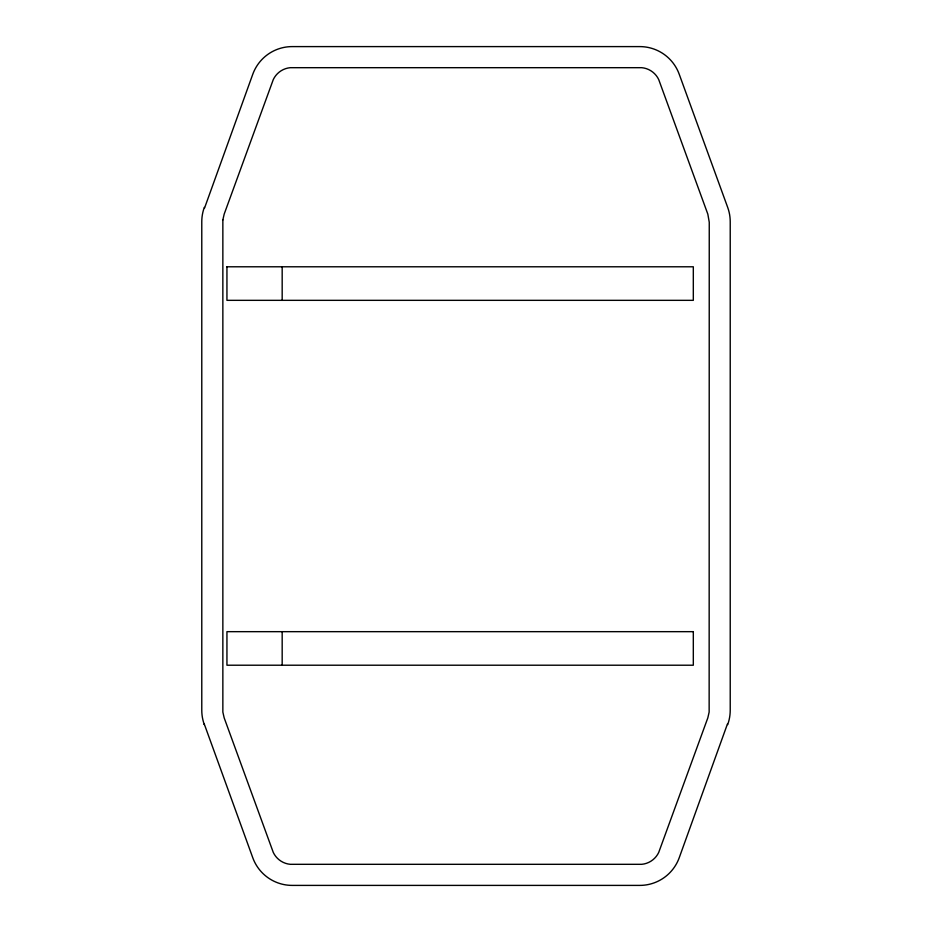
<?xml version="1.0" encoding="UTF-8"?>
<svg xmlns="http://www.w3.org/2000/svg" width="932" height="932" viewBox="0 0 932 932"><rect width="100%" height="100%" fill="white"/><g stroke="black" fill="none" stroke-linecap="round" stroke-linejoin="round"><path stroke-width="1.4" d="M204.458 724.537L252.793 857.801A41.94 41.94 0 0 0 292.205 885.4L639.795 885.4A41.94 41.94 0 0 0 679.207 857.801L727.426 724.024L727.694 724.583A41.94 41.94 0 0 0 730.222 710.242L730.222 221.758A41.94 41.94 0 0 0 727.694 207.405L679.207 74.199A41.94 41.94 0 0 0 639.795 46.6L292.205 46.6A41.94 41.94 0 0 0 252.793 74.199L204.574 207.976L204.306 207.417A41.94 41.94 0 0 0 201.778 221.758L201.778 710.242A41.94 41.94 0 0 0 204.306 724.595L204.201 724.152M282.175 266.785L282.175 300.337M282.175 631.663L282.175 665.215M226.942 266.785L226.942 300.337L693.315 300.337L693.315 266.785L226.942 266.785M222.853 219.929L222.853 712.071L224.169 717.85L273.286 852.442A20.947 20.947 0 0 0 290.236 864.313L641.764 864.313A20.947 20.947 0 0 0 658.714 852.442L707.831 717.85L709.147 712.071L709.252 222.212L707.831 214.15L658.714 79.558A20.947 20.947 0 0 0 641.764 67.687L290.236 67.687A20.947 20.947 0 0 0 273.286 79.558L224.169 214.15L222.853 219.929M693.315 631.663L226.942 631.663L226.942 665.215L693.315 665.215L693.315 631.663"/></g></svg>
